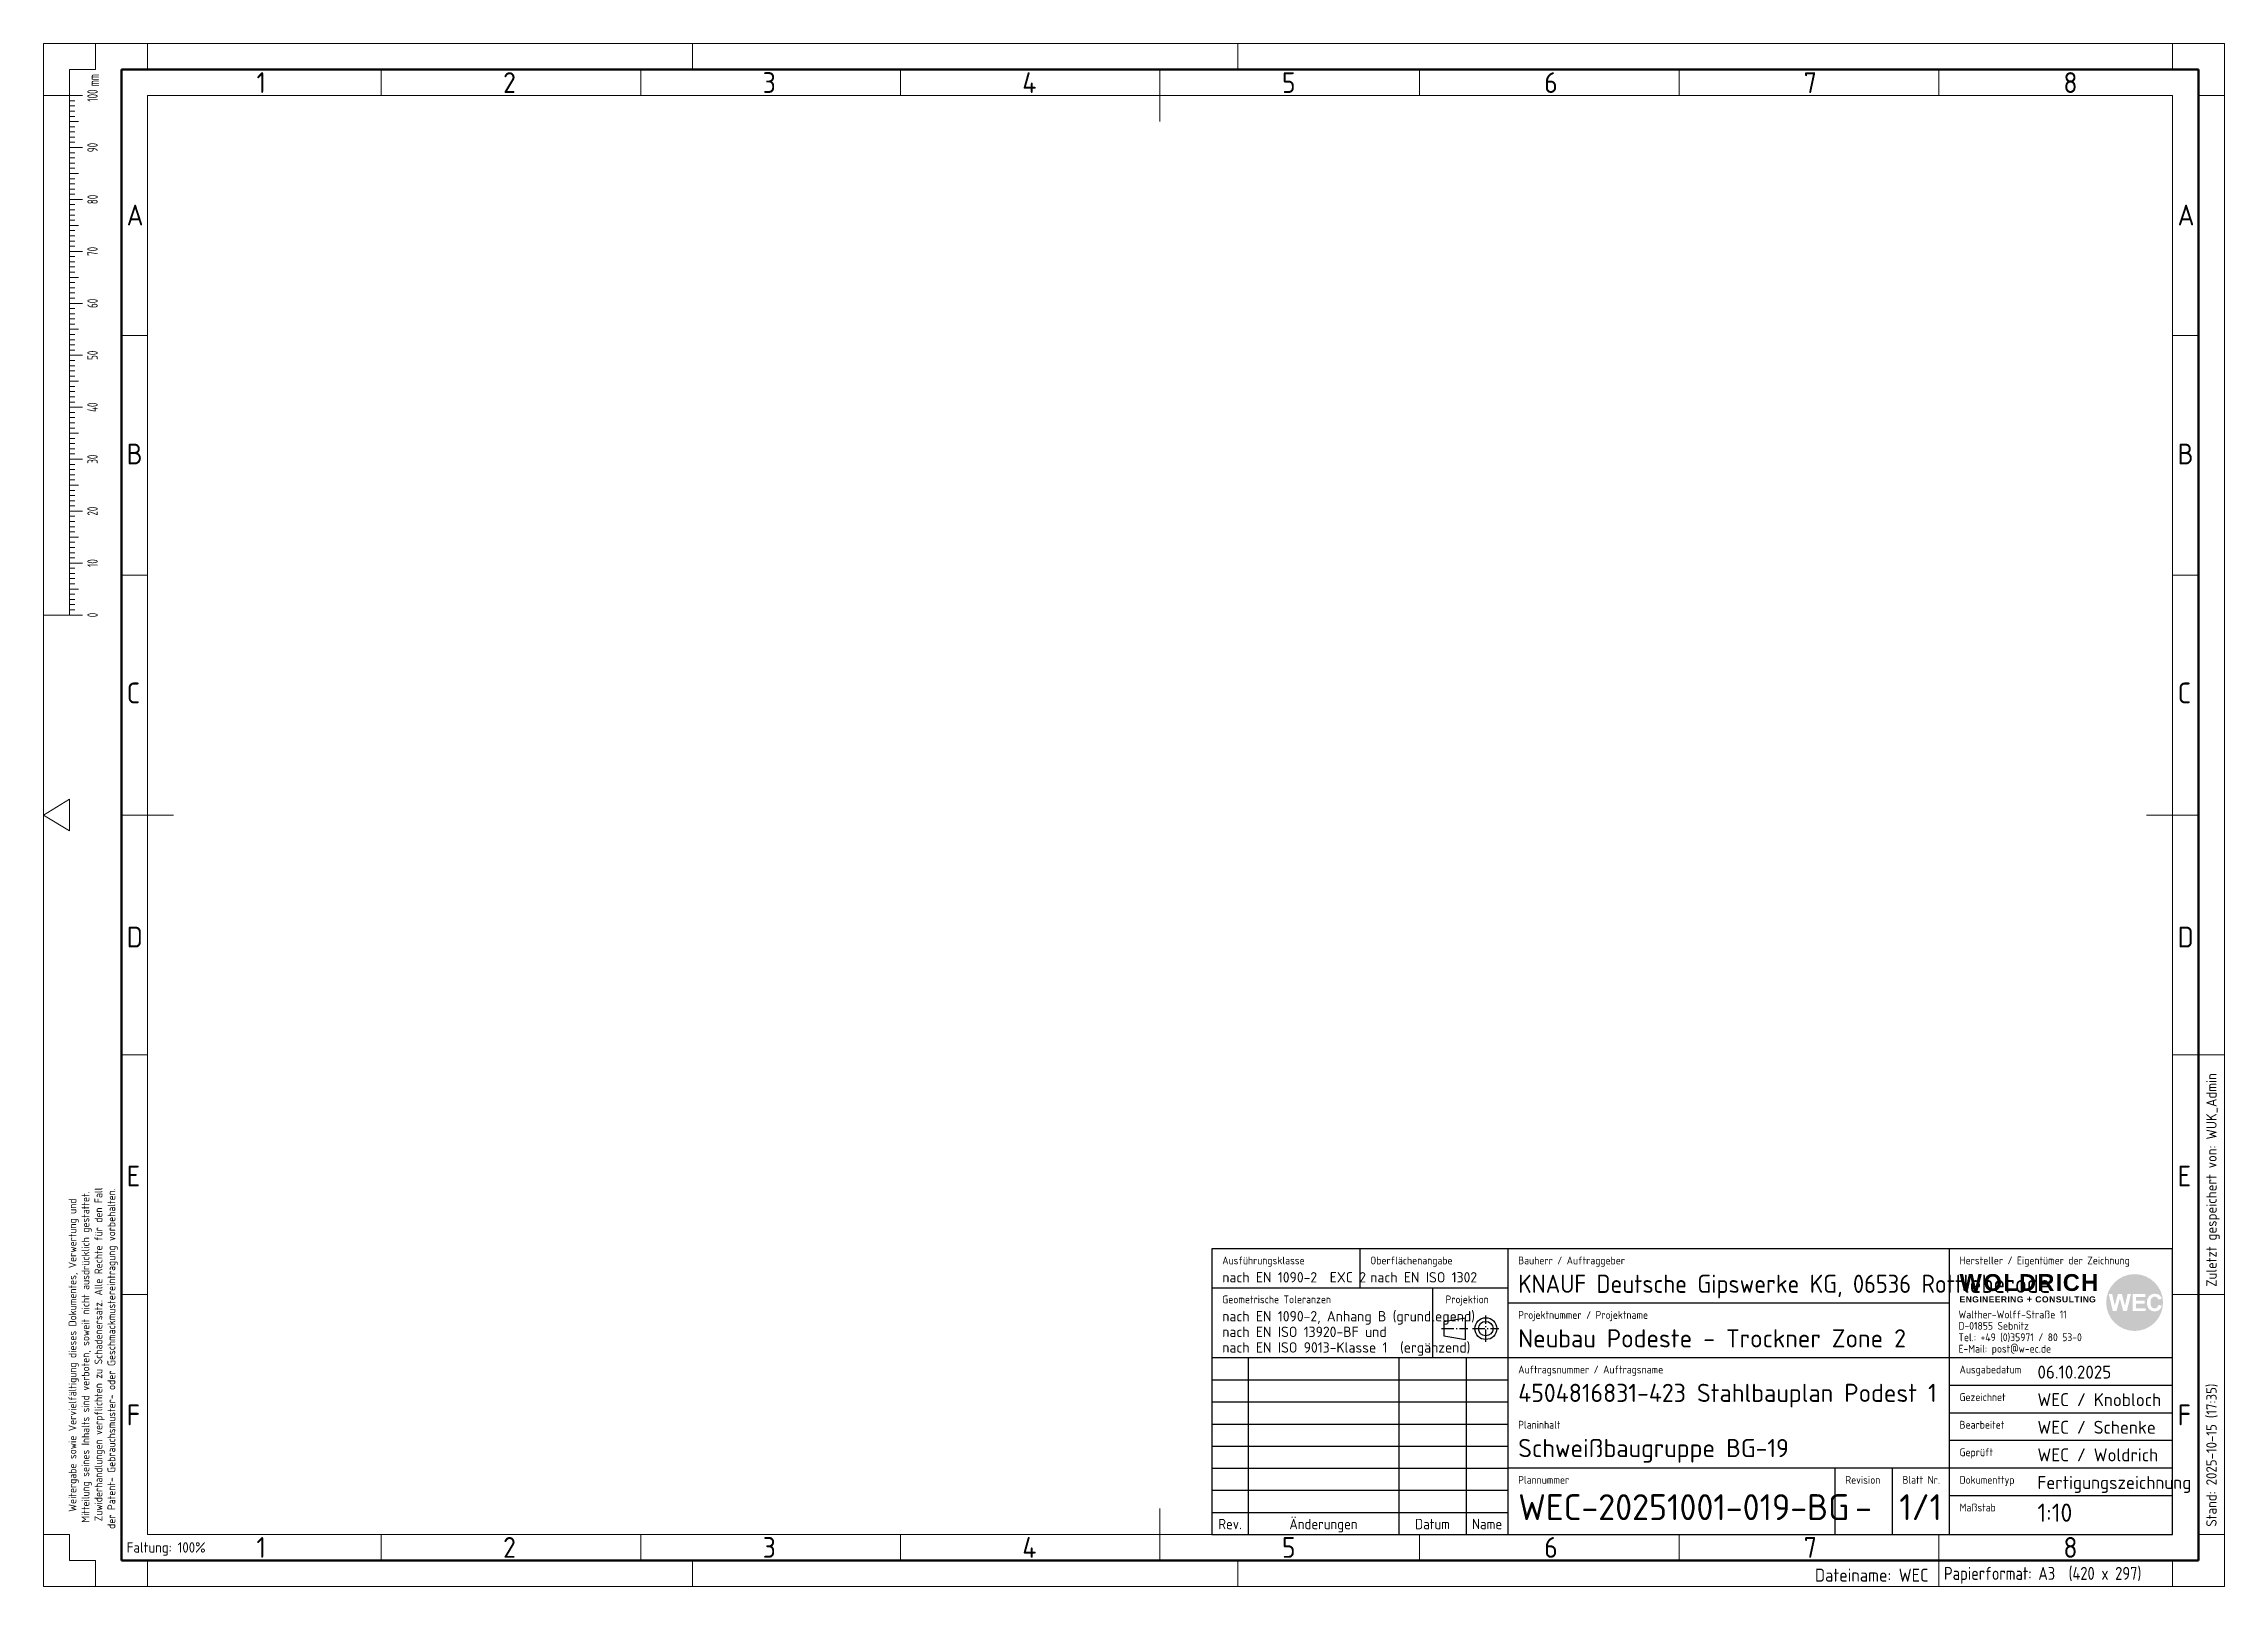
# Model space of a CAD drawing. Header units: millimetres. Extents: x 0 to 420, y 0 to 297.
import ezdxf
from ezdxf.enums import TextEntityAlignment as Align

# ---------------------------------------------------------------- set-up
doc = ezdxf.new("R2010")
doc.units = ezdxf.units.MM
doc.linetypes.add('AM_DIN_G_W050x2', pattern=[6.875, 4.75, -0.875, 0.375, -0.875])
doc.layers.add('Zeichnungsrahmen_Dick', color=7, linetype='Continuous', lineweight=50)
doc.layers.add('Zeichnungsrahmen_Duenn', color=1, linetype='Continuous', lineweight=20)
doc.layers.add('Zeichnungsschriftkopf_Dick', color=7, linetype='Continuous')
doc.layers.add('Zeichnungsschriftkopf_Duenn', color=1, linetype='Continuous')
doc.styles.get("Standard").update_dxf_attribs({"font": 'seiso.ttf'})
doc.styles.add('Zeichnungsrahmen', font='isocp.shx', dxfattribs={"height": 1})
doc.styles.add('Zeichnungsschriftfeld_Dick', font='seiso.ttf', dxfattribs={"height": 1})
doc.styles.add('Zeichnungsschriftfeld_Duenn', font='isocp.shx', dxfattribs={"height": 1})

# ---------------------------------------------------------------- blocks, each defined once
blk = doc.blocks.new('WEC_Rahmen_DIN_A3')
at = {"layer": 'Zeichnungsrahmen_Dick'}
for p, q in [((15, 292), (415, 292)), ((15, 5), (15, 292)), ((415, 292), (415, 5)), ((415, 5), (15, 5))]:
    blk.add_line(p, q, dxfattribs=at)
at = {"layer": 'Zeichnungsrahmen_Duenn'}
for p, q in [((0, 297), (420, 297)), ((0, 0), (0, 297)), ((20, 297), (20, 292)), ((125, 292), (125, 297)), ((230, 297), (230, 292)), ((420, 297), (420, 0)), ((65, 292), (65, 287)), ((115, 292), (115, 287)), ((165, 292), (165, 287)), ((215, 292), (215, 287)), ((265, 292), (265, 287)), ((315, 292), (315, 287)), ((365, 292), (365, 287)), ((5, 187), (5, 287)), ((5, 287), (7.5, 287)), ((5, 286), (6, 286)), ((20, 287), (410, 287)), ((20, 10), (20, 287)), ((215, 287), (215, 282)), ((410, 287), (410, 10)), ((5, 285), (6, 285)), ((5, 284), (6, 284)), ((5, 283), (6, 283)), ((5, 282), (6.75, 282)), ((5, 281), (6, 281)), ((5, 280), (6, 280)), ((5, 279), (6, 279)), ((5, 278), (6, 278)), ((5, 277), (7.5, 277)), ((5, 276), (6, 276)), ((5, 275), (6, 275)), ((5, 274), (6, 274)), ((5, 273), (6, 273)), ((5, 272), (6.75, 272)), ((5, 271), (6, 271)), ((5, 270), (6, 270)), ((5, 269), (6, 269)), ((5, 268), (6, 268)), ((5, 267), (7.5, 267)), ((5, 266), (6, 266)), ((5, 265), (6, 265)), ((5, 264), (6, 264)), ((5, 263), (6, 263)), ((5, 262), (6.75, 262)), ((5, 261), (6, 261)), ((5, 260), (6, 260)), ((5, 259), (6, 259)), ((5, 258), (6, 258)), ((5, 257), (7.5, 257)), ((5, 256), (6, 256)), ((5, 255), (6, 255)), ((5, 254), (6, 254)), ((5, 253), (6, 253)), ((5, 252), (6.75, 252)), ((5, 251), (6, 251)), ((5, 250), (6, 250)), ((5, 249), (6, 249)), ((5, 248), (6, 248)), ((5, 247), (7.5, 247)), ((5, 246), (6, 246)), ((5, 245), (6, 245)), ((5, 244), (6, 244)), ((5, 243), (6, 243)), ((5, 242), (6.75, 242)), ((5, 241), (6, 241)), ((5, 240), (6, 240)), ((20, 240.83), (15, 240.83)), ((415, 240.83), (410, 240.83)), ((5, 239), (6, 239)), ((5, 238), (6, 238)), ((5, 237), (7.5, 237)), ((5, 236), (6, 236)), ((5, 235), (6, 235)), ((5, 234), (6, 234)), ((5, 233), (6, 233)), ((5, 232), (6.75, 232)), ((5, 231), (6, 231)), ((5, 230), (6, 230)), ((5, 229), (6, 229)), ((5, 228), (6, 228)), ((5, 227), (7.5, 227)), ((5, 226), (6, 226)), ((5, 225), (6, 225)), ((5, 224), (6, 224)), ((5, 223), (6, 223)), ((5, 222), (6.75, 222)), ((5, 221), (6, 221)), ((5, 220), (6, 220)), ((5, 219), (6, 219)), ((5, 218), (6, 218)), ((5, 217), (7.5, 217)), ((5, 216), (6, 216)), ((5, 215), (6, 215)), ((5, 214), (6, 214)), ((5, 213), (6, 213)), ((5, 212), (6.75, 212)), ((5, 211), (6, 211)), ((5, 210), (6, 210)), ((5, 209), (6, 209)), ((5, 208), (6, 208)), ((5, 207), (7.5, 207)), ((5, 206), (6, 206)), ((5, 205), (6, 205)), ((5, 204), (6, 204)), ((5, 203), (6, 203)), ((5, 202), (6.75, 202)), ((5, 201), (6, 201)), ((5, 200), (6, 200)), ((5, 199), (6, 199)), ((5, 198), (6, 198)), ((5, 197), (7.5, 197)), ((5, 196), (6, 196)), ((5, 195), (6, 195)), ((5, 194), (6, 194)), ((20, 194.66), (15, 194.66)), ((415, 194.66), (410, 194.66)), ((5, 193), (6, 193)), ((5, 192), (6.75, 192)), ((5, 191), (6, 191)), ((5, 190), (6, 190)), ((5, 189), (6, 189)), ((0, 187), (7.5, 187)), ((5, 188), (6, 188)), ((0, 148.5), (5, 151.57)), ((5, 151.57), (5, 145.43)), ((0, 148.5), (5, 145.43)), ((20, 148.5), (15, 148.5)), ((20, 148.5), (25, 148.5)), ((410, 148.5), (405, 148.5)), ((415, 148.5), (410, 148.5)), ((20, 102.33), (15, 102.33)), ((420, 102.33), (410, 102.33)), ((20, 56.17), (15, 56.17)), ((420, 56.17), (410, 56.17)), ((215, 10), (215, 15)), ((410, 10), (20, 10)), ((65, 10), (65, 5)), ((115, 10), (115, 5)), ((165, 10), (165, 5)), ((215, 10), (215, 5)), ((265, 10), (265, 5)), ((315, 10), (315, 5)), ((365, 10), (365, 0)), ((20, 5), (20, 0)), ((125, 0), (125, 5)), ((230, 5), (230, 0)), ((420, 0), (0, 0))]:
    blk.add_line(p, q, dxfattribs=at)
for points in [[(0, 287), (5, 287), (5, 292), (10, 292), (10, 297)], [(420, 287), (415, 287), (415, 292), (410, 292), (410, 297)], [(10, 0), (10, 5), (5, 5), (5, 10), (0, 10)], [(420, 10), (415, 10), (415, 5), (410, 5), (410, 0)]]:
    blk.add_lwpolyline(points, dxfattribs=at)
at = {"layer": 'Zeichnungsrahmen_Duenn', "style": 'Zeichnungsrahmen', "width": 0.7}
for s, p in [('mm', (9.67, 289.97)), ('100', (9.42, 287)), ('90', (9.42, 277)), ('80', (9.42, 267)), ('70', (9.42, 257)), ('60', (9.42, 247)), ('50', (9.42, 237)), ('40', (9.42, 227)), ('30', (9.42, 217)), ('20', (9.42, 207)), ('10', (9.42, 197)), ('0', (9.42, 187))]:
    blk.add_text(s, height=2, rotation=90, dxfattribs=at).set_placement(p, align=Align.MIDDLE)
at = {"layer": 'Zeichnungsrahmen_Duenn', "style": 'Zeichnungsrahmen'}
for s, p in [('1', (41, 287.5)), ('2', (88.5, 287.5)), ('3', (138.5, 287.5)), ('4', (188.5, 287.5)), ('5', (238.5, 287.5)), ('6', (289, 287.5)), ('7', (339, 287.5)), ('8', (389, 287.5)), ('A', (16, 262)), ('A', (411, 262)), ('B', (16, 216)), ('B', (411, 216)), ('C', (16, 170)), ('C', (411, 170)), ('D', (16, 123)), ('D', (411, 123)), ('E', (16, 77)), ('E', (411, 77)), ('F', (16, 31)), ('F', (411, 31)), ('1', (41, 5.5)), ('2', (88.5, 5.5)), ('3', (138.5, 5.5)), ('4', (188.5, 5.5)), ('5', (238.5, 5.5)), ('6', (289, 5.5)), ('7', (339, 5.5)), ('8', (389, 5.5))]:
    blk.add_text(s, height=4, dxfattribs=at).set_placement(p)
for s, p in [('Zuletzt gespeichert von: WUK_Admin', (417.5, 57.67)), ('Stand: 2025-10-15 (17:35)', (417.5, 11.5))]:
    blk.add_text(s, height=2, rotation=90, dxfattribs=at).set_placement(p, align=Align.MIDDLE_LEFT)
at = {"layer": 'Zeichnungsrahmen_Duenn', "style": 'Zeichnungsschriftfeld_Duenn'}
blk.add_text('Faltung: 100%%%', height=2, dxfattribs=at).set_placement((16, 7.5), align=Align.MIDDLE_LEFT)
at = {"layer": 'Zeichnungsrahmen_Duenn', "style": 'Zeichnungsrahmen', "width": 0.9}
blk.add_text('Papierformat: A3  (420 x 297)', height=2.5, dxfattribs=at).set_placement((366, 2.5), align=Align.MIDDLE_LEFT)
at = {"layer": 'Zeichnungsrahmen_Duenn', "insert": (4.8, 11), "char_height": 1.5, "width": 70.4042, "attachment_point": 1, "rotation": 90, "style": 'Zeichnungsrahmen'}
blk.add_mtext('\\pi3.3571;Weitergabe sowie Vervielfältigung dieses Dokumentes, Verwertung und \\P\\pi1.2515;Mitteilung seines Inhalts sind verboten, soweit nicht ausdrücklich gestattet.\\P\\pi1.5252;Zuwiderhandlungen verpflichten zu Schadenersatz. Alle Rechte für den Fall \\P\\pi0.067424;der Patent- Gebrauchsmuster- oder Geschmackmustereintragung vorbehalten.', dxfattribs=at)
at = {"layer": 'Zeichnungsrahmen_Duenn', "insert": (363, 2.16), "char_height": 2.5, "attachment_point": 6, "line_spacing_factor": 1.2, "style": 'Zeichnungsrahmen'}
blk.add_mtext('Dateiname: WEC', dxfattribs=at)
blk = doc.blocks.new('WEC_Schriftfeld')
at = {"layer": 'Zeichnungsschriftkopf_Duenn', "true_color": 0x006666}
h = blk.add_hatch(color=126, dxfattribs=at)
h.paths.add_polyline_path([(-12.76, 44.64, 1), (-1.82, 44.64, 1)])
h.paths.add_polyline_path([(-8.65, 46.27), (-7.99, 46.27), (-8.78, 43), (-9.48, 43), (-10.13, 45.44), (-10.78, 43), (-11.49, 43), (-12.27, 46.27), (-11.6, 46.27), (-11.11, 44.03), (-10.51, 46.27), (-9.73, 46.27), (-9.15, 43.99)], flags=16)
h.paths.add_polyline_path([(-7.66, 46.27), (-5.24, 46.27), (-5.24, 45.72), (-7, 45.72), (-7, 44.99), (-5.36, 44.99), (-5.36, 44.44), (-7, 44.44), (-7, 43.55), (-5.17, 43.55), (-5.17, 43), (-7.66, 43)], flags=16)
h.paths.add_polyline_path([(-4.64, 45.68), (-4.57, 45.77), (-4.49, 45.87), (-4.4, 45.96), (-4.31, 46.03), (-4.21, 46.1), (-4.11, 46.16), (-4.01, 46.21), (-3.9, 46.25), (-3.78, 46.28), (-3.66, 46.3), (-3.53, 46.32), (-3.38, 46.32), (-3.24, 46.32), (-3.12, 46.31), (-2.99, 46.28), (-2.88, 46.25), (-2.77, 46.21), (-2.66, 46.16), (-2.57, 46.1), (-2.47, 46.03), (-2.4, 45.97), (-2.33, 45.89), (-2.26, 45.8), (-2.2, 45.7), (-2.15, 45.58), (-2.1, 45.46), (-2.07, 45.37), (-2.72, 45.21), (-2.76, 45.34), (-2.82, 45.44), (-2.89, 45.54), (-2.96, 45.61), (-3.06, 45.68), (-3.17, 45.73), (-3.29, 45.75), (-3.41, 45.76), (-3.54, 45.75), (-3.66, 45.73), (-3.76, 45.68), (-3.86, 45.62), (-3.95, 45.55), (-4, 45.5), (-4.06, 45.42), (-4.1, 45.33), (-4.15, 45.23), (-4.18, 45.12), (-4.2, 45), (-4.22, 44.86), (-4.23, 44.71), (-4.23, 44.66), (-4.22, 44.5), (-4.21, 44.36), (-4.19, 44.22), (-4.16, 44.1), (-4.13, 44), (-4.09, 43.9), (-4.04, 43.82), (-4, 43.77), (-3.92, 43.69), (-3.82, 43.62), (-3.72, 43.57), (-3.61, 43.53), (-3.48, 43.51), (-3.42, 43.51), (-3.3, 43.52), (-3.18, 43.55), (-3.08, 43.6), (-2.98, 43.67), (-2.97, 43.68), (-2.9, 43.75), (-2.84, 43.85), (-2.78, 43.95), (-2.74, 44.08), (-2.7, 44.2), (-2.06, 44), (-2.1, 43.87), (-2.15, 43.75), (-2.2, 43.63), (-2.26, 43.53), (-2.33, 43.43), (-2.4, 43.34), (-2.48, 43.26), (-2.55, 43.21), (-2.64, 43.15), (-2.74, 43.09), (-2.85, 43.04), (-2.96, 43.01), (-3.08, 42.98), (-3.21, 42.96), (-3.34, 42.95), (-3.42, 42.95), (-3.55, 42.95), (-3.67, 42.97), (-3.79, 42.99), (-3.91, 43.02), (-4.02, 43.06), (-4.12, 43.11), (-4.22, 43.17), (-4.32, 43.24), (-4.41, 43.32), (-4.49, 43.39), (-4.56, 43.48), (-4.63, 43.57), (-4.69, 43.66), (-4.74, 43.76), (-4.78, 43.87), (-4.82, 43.98), (-4.85, 44.1), (-4.88, 44.22), (-4.89, 44.35), (-4.9, 44.49), (-4.9, 44.61), (-4.9, 44.75), (-4.89, 44.88), (-4.87, 45.02), (-4.85, 45.14), (-4.82, 45.26), (-4.79, 45.37), (-4.74, 45.48), (-4.69, 45.58)], flags=16)
at = {"layer": 'Zeichnungsschriftkopf_Dick'}
for p, q in [((0, 55), (-185, 55)), ((-185, 55), (-185, 0)), ((0, 0), (0, 55)), ((-185, 0), (0, 0))]:
    blk.add_line(p, q, dxfattribs=at)
at = {"layer": 'Zeichnungsschriftkopf_Duenn'}
for p, q in [((-156.5, 55), (-156.5, 47.5)), ((-185, 47.5), (-128, 47.5)), ((-142.5, 47.5), (-142.5, 34)), ((-43, 44.5), (-128, 44.5)), ((-140.35, 41.02), (-136.15, 41.72)), ((-140.35, 41.02), (-140.35, 38.22)), ((-140.35, 38.22), (-136.15, 37.52)), ((-136.15, 39.62), (-136.15, 41.72)), ((-136.15, 37.52), (-136.15, 39.62)), ((-178, 34), (-178, 0)), ((-149, 34), (-149, 0)), ((-136, 34), (-136, 0)), ((-185, 29.75), (-128, 29.75)), ((-185, 25.5), (-128, 25.5)), ((0, 28.69), (-43, 28.69)), ((-185, 21.25), (-128, 21.25)), ((0, 23.37), (-43, 23.37)), ((-185, 17), (-128, 17)), ((0, 18.06), (-43, 18.06)), ((-185, 12.75), (-128, 12.75)), ((-65, 12.75), (-65, 0)), ((-54, 12.75), (-54, 0)), ((-185, 8.5), (-128, 8.5)), ((-185, 4.25), (-128, 4.25)), ((0, 7.44), (-43, 7.44))]:
    blk.add_line(p, q, dxfattribs=at)
at = {"layer": 'Zeichnungsschriftkopf_Duenn', "color": 2}
for p, q in [((-128, 55), (-128, 0)), ((-43, 55), (-43, 0)), ((0, 34), (-185, 34)), ((0, 12.75), (-128, 12.75))]:
    blk.add_line(p, q, dxfattribs=at)
at = {"layer": 'Zeichnungsschriftkopf_Duenn', "linetype": 'AM_DIN_G_W050x2', "ltscale": 0.5}
for p, q in [((-132.25, 37.08), (-132.25, 42.15)), ((-140.78, 39.62), (-135.71, 39.62)), ((-134.79, 39.62), (-129.72, 39.62))]:
    blk.add_line(p, q, dxfattribs=at)
at = {"layer": 'Zeichnungsschriftkopf_Duenn'}
for radius in [2.1, 1.4]:
    blk.add_circle((-132.25, 39.62), radius, dxfattribs=at)
for s, height, style, p in [('Ausführungsklasse', 1.5, 'Zeichnungsschriftfeld_Duenn', (-183, 52)), ('nach EN 1090-2  EXC 2', 2, 'Zeichnungsschriftfeld_Dick', (-183, 48.5)), ('Oberflächenangabe', 1.5, 'Zeichnungsschriftfeld_Duenn', (-154.5, 52)), ('nach EN ISO 1302', 2, 'Zeichnungsschriftfeld_Dick', (-154.5, 48.5)), ('Bauherr / Auftraggeber', 1.5, 'Zeichnungsschriftfeld_Duenn', (-126, 52)), ('Hersteller / Eigentümer der Zeichnung', 1.5, 'Zeichnungsschriftfeld_Duenn', (-41, 52)), ('Geometrische Toleranzen', 1.5, 'Zeichnungsschriftfeld_Duenn', (-183, 44.5)), ('nach EN 1090-2, Anhang B (grundlegend)', 2, 'Zeichnungsschriftfeld_Dick', (-183, 41)), ('Projektion', 1.5, 'Zeichnungsschriftfeld_Duenn', (-140, 44.5)), ('Projektnummer / Projektname', 1.5, 'Zeichnungsschriftfeld_Duenn', (-126, 41.5)), ('nach EN ISO 13920-BF und', 2, 'Zeichnungsschriftfeld_Dick', (-183, 38)), ('nach EN ISO 9013-Klasse 1  (ergänzend)', 2, 'Zeichnungsschriftfeld_Dick', (-183, 35)), ('Auftragsnummer / Auftragsname', 1.5, 'Zeichnungsschriftfeld_Duenn', (-126, 31)), ('Gezeichnet', 1.5, 'Zeichnungsschriftfeld_Duenn', (-41, 25.69)), ('Planinhalt', 1.5, 'Zeichnungsschriftfeld_Duenn', (-126, 20.37)), ('Bearbeitet', 1.5, 'Zeichnungsschriftfeld_Duenn', (-41, 20.37)), ('Geprüft', 1.5, 'Zeichnungsschriftfeld_Duenn', (-41, 15.06)), ('Plannummer', 1.5, 'Zeichnungsschriftfeld_Duenn', (-126, 9.75)), ('Revision', 1.5, 'Zeichnungsschriftfeld_Duenn', (-63, 9.75)), ('Blatt Nr.', 1.5, 'Zeichnungsschriftfeld_Duenn', (-52, 9.75)), ('Dokumenttyp', 1.5, 'Zeichnungsschriftfeld_Duenn', (-41, 9.75)), ('Maßstab', 1.5, 'Zeichnungsschriftfeld_Duenn', (-41, 4.44))]:
    blk.add_text(s, height=height, dxfattribs=dict(at, style=style)).set_placement(p)
at = {"layer": 'Zeichnungsschriftkopf_Duenn', "color": 2, "style": 'Zeichnungsschriftfeld_Duenn'}
for s, p in [('Walther-Wolff-Straße 11', (-41.22, 41.6)), ('Tel.: +49 (0)35971 / 80 53-0', (-41.22, 37.2)), ('D-01855 Sebnitz', (-41.22, 39.4)), ('E-Mail: post@w-ec.de', (-41.22, 35))]:
    blk.add_text(s, height=1.5, dxfattribs=at).set_placement(p)
at = {"layer": 'Zeichnungsschriftkopf_Duenn', "style": 'Zeichnungsschriftfeld_Duenn'}
blk.add_text('Ausgabedatum', height=1.5, dxfattribs=at).set_placement((-41, 32.5), align=Align.TOP_LEFT)
for s, p in [('Rev.', (-181.5, 1)), ('Änderungen', (-163.5, 1)), ('Datum', (-142.5, 1)), ('Name', (-132, 1))]:
    blk.add_text(s, height=2, dxfattribs=at).set_placement(p, align=Align.CENTER)
at = {"layer": 'Zeichnungsschriftkopf_Duenn', "color": 126, "true_color": 0x006666, "char_height": 3.2481, "attachment_point": 1}
for s, insert in [('{\\fArial|b1|i0|c0;W}', (-41, 50.12)), ('{\\fArial|b1|i0|c0;O}', (-36.37, 50.12)), ('{\\fArial|b1|i0|c0;L}', (-32.55, 50.12)), ('{\\fArial|b1|i0|c0;D}', (-29.55, 50.12)), ('{\\fArial|b1|i0|c0;R}', (-26.01, 50.12)), ('{\\fArial|b1|i0|c0;I}', (-22.48, 50.12)), ('{\\fArial|b1|i0|c0;C}', (-21.12, 50.12)), ('{\\fArial|b1|i0|c0;H}', (-17.58, 50.12))]:
    blk.add_mtext(s, dxfattribs=dict(at, insert=insert))
at = {"layer": 'Zeichnungsschriftkopf_Duenn', "color": 251, "char_height": 1.1773, "attachment_point": 1}
for s, insert in [('{\\fArial|b1|i0|c0;E}', (-41, 45.84)), ('{\\fArial|b1|i0|c0;N}', (-39.83, 45.84)), ('{\\fArial|b1|i0|c0;G}', (-38.58, 45.84)), ('{\\fArial|b1|i0|c0;I}', (-37.18, 45.84)), ('{\\fArial|b1|i0|c0;N}', (-36.69, 45.84)), ('{\\fArial|b1|i0|c0;E}', (-35.41, 45.84)), ('{\\fArial|b1|i0|c0;E}', (-34.23, 45.84)), ('{\\fArial|b1|i0|c0;R}', (-33.05, 45.84)), ('{\\fArial|b1|i0|c0;I}', (-31.76, 45.84)), ('{\\fArial|b1|i0|c0;N}', (-31.27, 45.84)), ('{\\fArial|b1|i0|c0;G}', (-29.98, 45.84)), ('{\\fArial|b1|i0|c0;C}', (-26.42, 45.84)), ('{\\fArial|b1|i0|c0;O}', (-25.14, 45.84)), ('{\\fArial|b1|i0|c0;N}', (-23.74, 45.84)), ('{\\fArial|b1|i0|c0;S}', (-22.46, 45.84)), ('{\\fArial|b1|i0|c0;U}', (-21.28, 45.84)), ('{\\fArial|b1|i0|c0;L}', (-19.99, 45.84)), ('{\\fArial|b1|i0|c0;T}', (-18.9, 45.84)), ('{\\fArial|b1|i0|c0;I}', (-17.79, 45.84)), ('{\\fArial|b1|i0|c0;N}', (-17.29, 45.84)), ('{\\fArial|b1|i0|c0;G}', (-16.06, 45.84))]:
    blk.add_mtext(s, dxfattribs=dict(at, insert=insert))
at = {"layer": 'Zeichnungsschriftkopf_Duenn', "color": 136, "insert": (-28.09, 45.97), "char_height": 1.3049, "attachment_point": 1}
blk.add_mtext('{\\fArial|b1|i0|c0;+}', dxfattribs=at)
at = {"layer": 'Zeichnungsschriftkopf_Duenn', "color": 2, "style": 'Zeichnungsschriftfeld_Dick'}
for tag, p, height in [('BAUHERR', (-126, 46.5), 3.5), ('BAUVORHABEN', (-126, 36), 3.5), ('ZEICHNUNGSINHALT', (-126, 24), 5), ('ZEICHNUNGSNAME', (-126, 14.87), 3.5), ('ZEICHNUNGSNUMMER', (-126, 2.75), 5)]:
    blk.add_attdef(tag, p, '', height=height, dxfattribs=at)
for tag, height, p in [('DATUM1', 2.5, (-26, 32.5)), ('NAME1', 2.5, (-26, 27.19)), ('NAME2', 2.5, (-26, 21.87)), ('NAME3', 2.5, (-26, 16.56)), ('DOKUMENTTYP', 2.5, (-26, 11.25)), ('MAßSTAB', 3.5, (-26, 5.94))]:
    blk.add_attdef(tag, text='', height=height, dxfattribs=at).set_placement(p, align=Align.TOP_LEFT)
for tag, p in [('REVISION', (-59.5, 2.75)), ('BLATTNUMMER', (-48.5, 2.75))]:
    blk.add_attdef(tag, text='', height=5, dxfattribs=at).set_placement(p, align=Align.CENTER)

msp = doc.modelspace()

# ---------------------------------------------------------------- block references
msp.add_blockref('WEC_Rahmen_DIN_A3', (0, 0))
ref = msp.add_blockref('WEC_Schriftfeld', (410, 10))
ref.add_attrib('BAUHERR', 'KNAUF Deutsche Gipswerke KG, 06536 Rottleberode', (284, 56.5), dxfattribs={"layer": 'Zeichnungsschriftkopf_Duenn', "color": 2, "height": 3.5, "style": 'Zeichnungsschriftfeld_Dick', "width": 0.94})
ref.add_attrib('BAUVORHABEN', 'Neubau Podeste - Trockner Zone 2', (284, 46), dxfattribs={"layer": 'Zeichnungsschriftkopf_Duenn', "color": 2, "height": 3.5, "style": 'Zeichnungsschriftfeld_Dick'})
ref.add_attrib('ZEICHNUNGSINHALT', '4504816831-423 Stahlbauplan Podest 1', (284, 35.5), dxfattribs={"layer": 'Zeichnungsschriftkopf_Duenn', "color": 2, "height": 3.5, "style": 'Zeichnungsschriftfeld_Dick'})
ref.add_attrib('ZEICHNUNGSNAME', 'Schweißbaugruppe BG-19', (284, 24.875), dxfattribs={"layer": 'Zeichnungsschriftkopf_Duenn', "color": 2, "height": 3.5, "style": 'Zeichnungsschriftfeld_Dick'})
ref.add_attrib('ZEICHNUNGSNUMMER', 'WEC-20251001-019-BG', (284, 12.75), dxfattribs={"layer": 'Zeichnungsschriftkopf_Duenn', "color": 2, "height": 5, "style": 'Zeichnungsschriftfeld_Dick'})
ref.add_attrib('REVISION', '-', dxfattribs={"layer": 'Zeichnungsschriftkopf_Duenn', "color": 2, "height": 5, "style": 'Zeichnungsschriftfeld_Dick'}).set_placement((350.5, 12.75), align=Align.CENTER)
ref.add_attrib('DOKUMENTTYP', 'Fertigungszeichnung', dxfattribs={"layer": 'Zeichnungsschriftkopf_Duenn', "color": 2, "height": 2.5, "style": 'Zeichnungsschriftfeld_Dick'}).set_placement((384, 21.25), align=Align.TOP_LEFT)
ref.add_attrib('MAßSTAB', '1:10', dxfattribs={"layer": 'Zeichnungsschriftkopf_Duenn', "color": 2, "height": 3.5, "style": 'Zeichnungsschriftfeld_Dick'}).set_placement((384, 15.9375), align=Align.TOP_LEFT)
ref.add_attrib('DATUM1', '06.10.2025', dxfattribs={"layer": 'Zeichnungsschriftkopf_Duenn', "color": 2, "height": 2.5, "style": 'Zeichnungsschriftfeld_Dick'}).set_placement((384, 42.5), align=Align.TOP_LEFT)
ref.add_attrib('NAME1', 'WEC / Knobloch', dxfattribs={"layer": 'Zeichnungsschriftkopf_Duenn', "color": 2, "height": 2.5, "style": 'Zeichnungsschriftfeld_Dick'}).set_placement((384, 37.1875), align=Align.TOP_LEFT)
ref.add_attrib('NAME3', 'WEC / Woldrich', dxfattribs={"layer": 'Zeichnungsschriftkopf_Duenn', "color": 2, "height": 2.5, "style": 'Zeichnungsschriftfeld_Dick'}).set_placement((384, 26.5625), align=Align.TOP_LEFT)
ref.add_attrib('NAME2', 'WEC / Schenke', dxfattribs={"layer": 'Zeichnungsschriftkopf_Duenn', "color": 2, "height": 2.5, "style": 'Zeichnungsschriftfeld_Dick'}).set_placement((384, 31.875), align=Align.TOP_LEFT)
ref.add_attrib('BLATTNUMMER', '1/1', dxfattribs={"layer": 'Zeichnungsschriftkopf_Duenn', "color": 2, "height": 5, "style": 'Zeichnungsschriftfeld_Dick'}).set_placement((361.5, 12.75), align=Align.CENTER)

doc.saveas('drawing.dxf')
